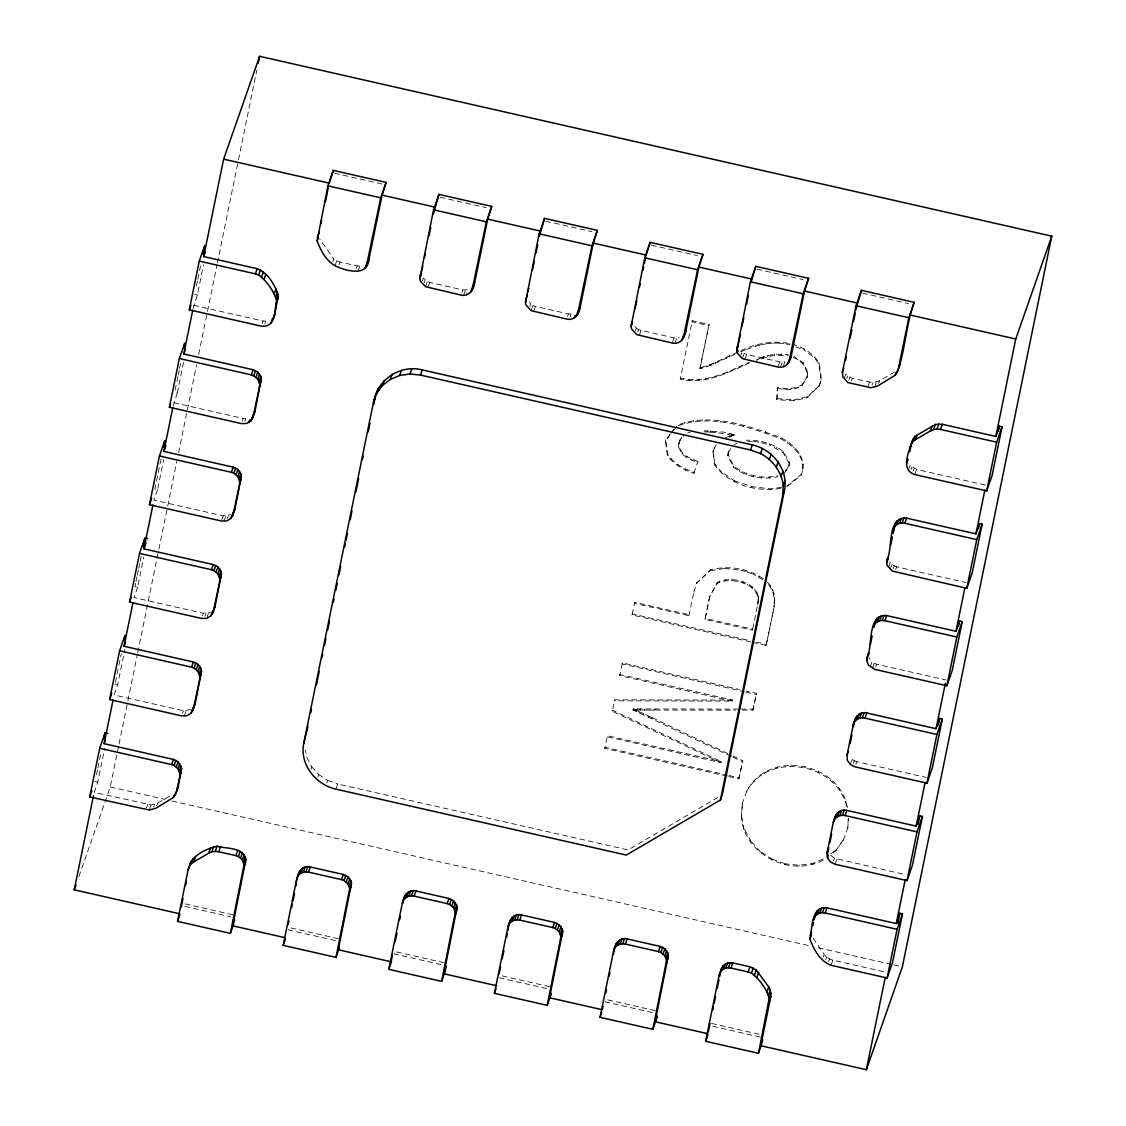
<?xml version="1.0" encoding="UTF-8"?>
<svg xmlns="http://www.w3.org/2000/svg" width="1126" height="1126" viewBox="0 0 1126 1126"><rect width="100%" height="100%" fill="white"/><g stroke="black" fill="none" stroke-linecap="round" stroke-linejoin="round"><path stroke-width="0.75" stroke-dasharray="5 3.75" d="M757.615 604.563C762.372 584.324 731.309 575.653 717.079 583.507L709.549 596.822L704.932 619.399L752.45 630.18L752.801 629.153L705.298 618.371L704.932 619.399M757.981 603.536C762.738 583.296 731.675 574.626 717.445 582.48L709.549 596.822M741.035 350.763C765.962 337.983 801.965 337.561 819.264 362.882L821.459 379.138L819.376 385.444L807.215 397.717L793.971 400.786L776.898 399.716L777.404 387.26C785.61 389.061 794.998 389.371 802.289 384.571L807.441 376.197L807.708 372.073L803.345 362.839L793.816 356.379M776.898 399.716L777.404 387.26M678.302 425.727C711.745 413.622 748.973 427.148 780.74 438.774C792.451 444.939 804.823 456.368 802.557 470.893C806.047 456.143 793.014 443.954 781.092 437.733C748.86 426.008 710.816 412.046 677.064 425.332M767.228 582.114C775.096 589.165 776.025 600.777 773.28 610.391C775.49 600.974 774.505 589.954 766.876 583.141M741.316 817.152L742.456 803.105L741.316 817.152C744.497 855.704 792.479 878.576 825.203 859.054M848.286 818.349L847.709 828.117L848.554 818.954M678.514 446.881L679.062 442.715L678.514 446.881L681.976 454.045L686.677 457.635L697.515 462.617L697.867 461.576L687.043 456.607L682.342 453.018L678.865 445.854M777.039 388.287C785.258 390.089 794.646 390.398 801.937 385.599L807.075 377.224L807.708 372.073M784.231 473.469L788.862 466.305L789.439 462.139L783.358 451.526C772.943 443.461 759.487 439.858 746.425 440.224M788.862 466.305L789.439 462.139M728.395 451.765L728.1 454.805L733.814 466.051C745.834 475.946 762.696 479.141 777.742 475.735L777.39 476.777C762.33 480.169 745.482 476.974 733.448 467.079L727.748 455.833L728.395 451.765L730.76 448.049M752.562 642.341L766.144 645.423L773.632 609.363M757.221 606.773L752.45 630.18M96.498 774.801L97.526 769.762M97.863 768.087L100.622 754.645M115.387 682.412L121.214 653.854M135.641 583.31L134.951 586.674L137.597 587.265L143.776 557.032M135.979 581.635L137.02 576.596M137.358 574.907L138.385 569.869M138.737 568.194L139.765 563.155M140.103 561.48L141.13 556.441M161.046 459.014L154.867 489.247L157.513 489.852L163.692 459.605M177.88 376.703L174.783 391.82L177.429 392.425L184.298 358.828M178.218 375.028L179.245 369.99M179.597 368.301L180.624 363.262M196.417 286.004L197.444 280.965M197.796 279.276L200.541 265.835M173.137 406.064L177.429 392.425M193.053 308.637L197.346 294.998L203.524 264.765M169.618 796.124L157.696 803.105L151.137 804.907L94.162 792.408L97.765 782.12L104.634 748.523M190.941 709.633L183.383 710.717L114.078 694.981L117.681 684.692L124.887 649.42M78.89 876.563L110.264 786.99L118.709 745.623M119.06 743.906L127.519 702.54M127.871 700.822L137.386 654.29M137.738 652.573L158.527 550.895M158.879 549.164L167.338 507.812M167.69 506.081L176.838 461.28M178.598 452.666L196.571 364.768M198.683 354.437L207.142 313.07M207.494 311.353L217.008 264.821M217.36 263.104L238.149 161.426M238.501 159.695L256.812 70.093M726.988 776.124L604.732 748.368L607.463 735.742L721.344 761.598L720.978 762.626L607.111 736.77L607.463 735.742M720.978 762.626L612.319 711.308L614.81 699.823L732.463 700.062L732.097 701.09L614.444 700.851L614.81 699.823M732.097 701.09L619.624 675.544L622.354 662.918L739.515 689.52M750.859 641.961L632.01 614.965L634.74 602.34L689.225 614.712L688.873 615.739L634.374 603.367L634.74 602.34M749.198 363.107C727.762 372.819 704.468 385.078 680.217 379.11L692.307 320.727L709.07 324.541L699.908 368.666L710.548 365.401L734.799 354.31M699.908 368.666L709.07 324.541M688.873 615.739L693.785 592.459L693.419 593.486L696.98 582.494L710.844 569.686C728.55 565.266 748.241 568.334 763.358 578.778M705.298 618.371L709.915 595.795M728.677 776.518L738.867 778.826L742.738 760.627L733.209 756.109M742.456 710.126L752.914 710.14L756.489 693.377L746.299 691.068M738.867 778.826L742.738 760.627M752.914 710.14L756.489 693.377M766.144 645.423L773.21 611.601L772.844 612.628M669.871 434.58L665.677 440.238L667.662 454.031C673.503 463.462 683.932 468.951 694.235 472.216L693.869 473.244C683.581 469.992 673.137 464.489 667.31 455.059L665.41 440.885L672.588 431.638M787.37 486.418L801.205 475.116L802.908 469.866M819.024 386.485L821.459 379.138M693.869 473.244L697.867 461.576M157.513 489.852L153.91 500.127L223.215 515.863L230.774 514.779M137.597 587.265L133.994 597.554L203.299 613.29L210.858 612.206M262.147 323.584L263.048 321.023L268.255 320.924M264.779 323.866L265.68 321.29M242.231 421.011L243.132 418.45L248.339 418.351M244.863 421.279L245.764 418.717M221.864 519.719L223.215 515.863M224.046 521.282L225.847 516.144M227.522 518.34L228.423 515.764M202.399 615.866L203.299 613.29M205.031 616.133L205.931 613.557M207.156 617.048L208.507 613.191M332.874 261.485L333.775 258.91L319.671 238.937M334.901 265.989L336.702 260.852L333.775 258.91M146.281 808.398L147.633 804.541M339.137 264.61L340.038 262.034L357.209 265.933L362.403 265.835M182.482 713.293L183.383 710.717M149.336 810.044L151.137 804.907M184.214 716.136L186.015 710.985M153.671 806.99L154.572 804.414M156.796 805.667L157.696 803.105M356.309 268.509L357.209 265.933M358.026 271.352L359.827 266.215M422.461 280.726L423.362 278.164L429.808 282.429L462.814 289.917L468.022 289.818L466.671 293.675M424.206 282.654L425.107 280.078M425.515 286.68L427.317 281.528M428.457 286.286L429.808 282.429M461.913 292.493L462.814 289.917M463.645 295.336L465.446 290.184M310.931 769.494L311.832 766.919L307.074 757.925L305.287 749.832M317.94 777.151L318.841 774.589L311.832 766.919M326.751 782.978L327.652 780.402L318.841 774.589M335.844 789.115L337.645 783.977L628.083 849.933L717.684 797.518M529.825 306.638L530.726 304.062L527.784 299.896M531.134 310.663L532.936 305.512L530.726 304.062M534.076 310.269L535.427 306.413L568.433 313.901L573.641 313.802M567.532 316.476L568.433 313.901M570.164 316.744L571.065 314.168M635.444 330.608L636.345 328.046L634.6 326.132M637.654 332.071L638.555 329.496L636.345 328.046M639.244 335.534L641.046 330.397L674.052 337.884L679.26 337.786M672.25 343.022L674.052 337.884M674.882 343.303L676.684 338.152M692.307 320.727L691.941 321.755L708.718 325.569M680.217 379.11L680.583 378.083C704.834 384.05 728.114 371.791 749.564 362.079M683.229 379.772L683.595 378.744M665.325 441.265L665.762 439.858M689.098 380.518L689.45 379.49M692.04 380.63L692.406 379.603M667.31 455.059L667.662 454.031M701.751 368.272L702.103 367.245L712.082 363.881L738.065 351.959M670.73 459.887L671.082 458.859M698.683 380.405L699.049 379.378M684.707 423.193L685.072 422.166M678.711 443.743L680.104 439.745L684.284 435.002M680.104 439.745L679.752 440.773L681.877 437.127M706.649 366.865L707.015 365.837M709.774 365.725L710.126 364.697M705.242 379.631L705.608 378.603M710.548 365.401L710.9 364.374M711.716 364.908L712.082 363.881M677.57 465.629L677.936 464.602M681.976 454.045L682.342 453.018M693.25 421.363L693.602 420.336M713.279 364.233L713.631 363.205M715.32 363.318L715.686 362.29M711.674 378.322L712.04 377.294M718.022 362.093L718.388 361.066M686.677 457.635L687.043 456.607M632.01 614.965L632.362 613.937L749.522 640.539M721.583 360.447L721.935 359.419M702.075 420.899L702.441 419.871M685.382 470.147L685.734 469.106M719.655 375.873L720.021 374.845M726.242 358.251L726.608 357.224M691.913 460.52L692.265 459.492M729.001 356.942L729.367 355.915M622.354 662.918L621.988 663.946L744.244 691.702M619.624 675.544L619.99 674.516L732.463 700.062M727.41 372.903L727.762 371.876M704.003 431.849L707.142 431.934L707.494 430.892C715.629 432.159 729.915 431.019 734.588 435.959L729.409 437.141L729.775 436.114L734.954 434.932M612.319 711.308L612.671 710.281L721.344 761.598M707.142 431.934L710.351 432.102L710.703 431.075M710.351 432.102L711.224 431.103M734.898 369.441L735.25 368.413M740.162 357.167L741.964 352.03L740.204 350.116M604.732 748.368L605.098 747.34L727.34 775.096M742.358 358.617L744.159 353.48L741.964 352.03M720.471 422.236L720.837 421.208M740.669 351.791L746.608 349.398L746.974 348.37M710.858 432.131L718.458 432.877L718.81 431.849M742.006 366.203L742.372 365.176M744.863 359.518L746.665 354.38L779.671 361.868L784.864 361.77L783.513 365.626M714.869 465.165L713.124 451.357L714.869 465.165C729.338 485.419 757.812 492.512 781.416 488.205M716.277 444.826L714.264 448.275L716.741 444.643M746.608 349.398L755.701 346.189L756.067 345.161M718.458 432.877L728.677 434.58L729.043 433.552M731.267 756.39L632.896 709.915L633.248 708.887L739.332 709.099M755.701 346.189L761.472 344.669L761.823 343.641M633.839 710.351L634.374 708.916M728.677 434.58L731.309 435.157L731.661 434.129M731.309 435.157L731.984 434.2M731.633 435.227L732.393 434.298M732.041 435.326L732.913 434.425M636.148 711.407L636.514 710.379L633.248 708.887M632.896 709.915L636.654 709.985L637.02 708.944M760.05 358.8L760.416 357.772L764.061 356.576L774.449 354.155L788.242 354.648L787.89 355.675L774.097 355.183L756.461 360.137L760.416 357.772M732.562 435.452L733.589 434.594M733.223 435.621L734.433 434.805M721.189 473.103L721.555 472.075L715.235 464.137M727.748 455.833L728.1 454.805M761.472 344.669L767.383 343.627L767.735 342.6M636.654 709.985L640.018 710.013L640.37 708.986M639.258 712.842L639.61 711.801L636.514 710.379M763.71 357.604L764.061 356.576M767.411 356.548L767.777 355.52M640.018 710.013L644.297 710.056L644.663 709.028M743.751 426.585L744.103 425.558M643.326 714.729L643.692 713.701L639.61 711.801M767.383 343.627L773.393 343.078L773.759 342.051M733.448 467.079L733.814 466.051M644.297 710.056L649.772 710.084L650.124 709.056M774.097 355.183L774.449 354.155M773.393 343.078L778.798 343.12L779.164 342.093M648.689 717.248L649.055 716.22L643.692 713.701M696.98 582.494L696.614 583.535L710.844 569.686M649.772 710.084L654.122 710.098L654.487 709.056M734.096 481.801L734.462 480.774L721.555 472.075M651.855 718.74L652.221 717.712L649.055 716.22M654.122 710.098L655.698 709.07M739.416 471.372L739.782 470.344M778.798 343.12L784.217 343.627L784.569 342.6M780.98 354.887L781.331 353.86M777.869 367.006L779.671 361.868M747.622 441.265L753.843 441.35L754.209 440.322M780.501 367.287L782.288 362.136M789.931 343.571L789.579 344.598L784.217 343.627M746.074 474.581L746.439 473.553M753.843 441.35L761.556 442.757L761.908 441.73M765.342 432.426L765.708 431.399M753.21 476.608L753.561 475.58M783.907 389.469L784.273 388.442M717.079 583.507L717.445 582.48M751.605 487.713L751.971 486.671L770.817 488.937L784.906 486.671M719.148 582.367L719.514 581.34M710.478 570.713L724.736 568.419L725.088 567.391M807.356 373.1L802.979 363.867L798.559 360.179L798.925 359.152M789.087 463.18L783.006 452.553L769.213 444.854L769.579 443.813M821.093 380.166L818.898 363.909L814.492 357.899L803.683 349.722L804.048 348.694M790.818 389.371L791.184 388.343M725.243 580.847L725.608 579.82M761.289 478.029L761.655 477.002M802.979 363.867L803.345 362.839M776.447 448.148L776.799 447.121M797.504 388.006L797.87 386.978M780.74 438.774L781.092 437.733M793.971 400.786L794.323 399.758L807.581 396.69L819.376 385.444M731.618 580.636L731.984 579.609M769.438 478.086L769.804 477.058M801.937 385.599L802.289 384.571M807.075 377.224L807.441 376.197M814.492 357.899L814.858 356.872M724.736 568.419L740.894 570.235L741.246 569.207M737.98 581.72L738.332 580.692M783.006 452.553L783.358 451.526M770.465 489.965L770.817 488.937M787.567 442.87L787.918 441.842M818.898 363.909L819.264 362.882M807.215 397.717L807.581 396.69M742.822 583.071L743.174 582.043M740.894 570.235L747.031 571.909L747.397 570.882M793.591 447.965L793.957 446.938M747.425 585.084L747.791 584.056M762.992 579.806L752.984 574.176L753.35 573.148M751.689 587.73L752.041 586.702M798.658 453.919L799.01 452.891M758.671 577.033L759.023 576.005M754.547 590.277L754.899 589.25M801.445 459.295L801.811 458.268M756.7 593.374L757.066 592.346M802.782 465.066L803.134 464.039M758.037 596.808L758.389 595.781M758.08 597.09L758.445 596.062M758.15 597.751L758.516 596.724M801.205 475.116L801.571 474.088L786.483 486.418M758.192 598.582L758.544 597.54M758.178 599.609L758.53 598.582M758.094 600.904L758.445 599.876M757.911 602.523L758.277 601.495M770.198 586.942L770.55 585.914M844.472 377.942L845.823 374.085L852.283 378.35L872.946 382.615L879.505 380.813L894.41 372.087M772.323 590.784L772.689 589.757M846.682 378.575L847.582 376.014M773.703 594.894L774.055 593.866M848.877 380.039L849.778 377.463M774.266 599.116L774.632 598.089M774.308 599.679L774.66 598.652M774.322 601.256L774.688 600.228M851.383 380.926L852.283 378.35M774.209 603.592L774.575 602.551M773.886 606.562L774.252 605.535M868.09 386.105L869.441 382.249M872.045 385.191L872.946 382.615M874.578 387.26L876.38 382.122M878.604 383.375L879.505 380.813M847.414 807.595C839.419 761.556 767.341 748.846 746.468 791.93C768.411 750 838.997 763.02 847.048 808.623M754.138 781.388L754.504 780.36M744.187 830.101L741.668 816.125M764.596 773.196L764.962 772.169M750.521 842.093L750.873 841.066L744.539 829.074M777.123 767.946L777.475 766.919M759.867 852.312L760.233 851.284L750.873 841.066M790.846 765.976L791.212 764.934M771.606 860.081L771.972 859.039L760.233 851.284M908.302 470.288L910.104 465.151L916.55 469.415L985.869 485.151M804.851 767.411L805.217 766.384M910.948 469.641L911.849 467.065M913.158 471.09L914.059 468.515M914.748 474.553L916.55 469.415M888.836 566.434L890.187 562.578L888.991 560.326M784.935 864.838L785.301 863.811L799.305 865.247L813.042 863.276L825.555 858.026M818.18 772.183L818.546 771.155M890.131 569.629L891.933 564.492L890.187 562.578M893.242 568.517L894.143 565.942L891.933 564.492M895.733 569.404L896.634 566.842L965.953 582.578M798.953 866.288L799.305 865.247M829.932 779.938L830.284 778.91M870.215 667.056L872.017 661.919L869.075 657.753M872.425 668.506L874.226 663.369L872.017 661.919M875.817 666.831L876.718 664.256L946.037 680.005M812.676 864.304L813.042 863.276M839.278 790.156L839.644 789.129M850.299 764.484L852.1 759.332L850.355 757.418M853.409 763.372L854.31 760.796L852.1 759.332M855.901 764.258L856.802 761.683L926.121 777.419M845.612 802.148L845.964 801.121M835.647 850.862L843.684 839.292L835.647 850.862L830.425 854.958L834.394 858.223L906.205 874.846M833.493 860.785L834.394 858.223M835.084 864.247L836.885 859.11M823.303 957.016L824.204 954.44L812.451 937.029M825.639 959.577L826.54 957.001L824.204 954.44M828.581 961.52L829.482 958.944L826.54 957.001M831.016 965.278L832.818 960.126L884.614 971.893M742.09 804.133L746.834 790.902M843.332 840.32L848.061 827.089M712.758 452.385L714.616 447.247M728.029 452.793L731.182 447.838M785.512 471.006L789.227 465.277M670.899 433.257L673.981 429.302M673.615 430.329L676.698 426.36M830.791 853.93L836.013 849.834M734.194 444.643L737.051 443.208M724.891 438.028L729.775 436.114M687.62 433.144L690.21 432.187M700.259 367.639L702.103 367.245M741.077 709.099L753.266 709.113M655.332 710.098L735.489 710.126M704.369 430.822L707.494 430.892M777.25 398.688L794.323 399.758M334.535 173.235L382.235 184.059M440.153 197.205L486.15 207.648M545.772 221.189L591.769 231.632M651.391 245.172L697.388 255.616M757.01 269.156L802.993 279.6M862.615 293.14L908.612 303.584M194.699 294.393L197.346 294.998M193.742 305.287L263.048 321.023M173.826 402.7L243.132 418.45M756.306 642.087L766.496 644.396M745.947 692.096L756.123 694.404M729.043 775.49L739.233 777.799M115.035 684.101L117.681 684.692M95.119 781.514L97.765 782.12M110.264 786.99L165.128 799.446M171.982 801.008L811.508 946.22M818.377 947.782L892.102 964.518M893.805 964.912L902.376 966.854M185.171 903.911L232.857 914.748M338.476 938.732L289.072 927.514L288.58 929.949L336.28 940.773M444.094 962.716L394.691 951.498L394.199 953.933L441.899 964.757M549.713 986.7L500.31 975.482L499.817 977.917L547.518 988.741M655.332 1010.684L605.929 999.466L605.436 1001.901L654.825 1013.118M711.548 1023.435L759.248 1034.273M184.664 906.346L230.661 916.789M712.744 1026.265L760.444 1037.088M761.556 442.757L769.213 444.854M734.462 480.774L751.971 486.671M744.159 353.48L746.665 354.38M638.555 329.496L641.046 330.397M532.936 305.512L535.427 306.413M336.702 260.852L340.038 262.034M894.143 565.942L896.634 566.842M874.226 663.369L876.718 664.256M854.31 760.796L856.802 761.683M771.972 859.039L785.301 863.811M829.482 958.944L832.818 960.126M327.652 780.402L337.645 783.977M795.843 346.878L803.683 349.722M747.031 571.909L752.984 574.176M652.221 717.712L731.618 755.363M732.857 757.136L742.386 761.655M793.45 357.406L798.559 360.179"/><path stroke-width="1.5" d="M107.716 733.406L105.084 732.815L99.679 748.241L89.714 796.941L149.336 810.044L155.895 808.243L173.418 797.475L176.43 791.789L181.61 768.368L178.133 761.781L173.432 759.431L104.113 743.695L113.05 700.02M175.332 794.843L178.232 786.652L181.61 768.368M123.973 640.427L125 635.388L119.595 650.814L109.63 699.528L181.582 715.855L186.789 715.756L191.096 713.237L193.362 708.972L201.526 670.941L200.991 668.52L198.049 664.354L193.348 662.004L124.029 646.268L132.967 602.593M192.532 711.266L195.15 703.834L201.526 670.941M147.548 538.552L144.916 537.961L139.511 553.387L129.546 602.1L201.498 618.441L206.705 618.343L211.012 615.809L213.278 611.545L221.442 573.528L220.907 571.093L217.965 566.927L213.264 564.576L143.945 548.841L152.883 505.166M212.448 613.839L215.066 606.407L221.442 573.528M163.453 447.247L164.832 440.533L159.428 455.96L149.462 504.673L221.414 521.014L226.622 520.916L230.929 518.396L233.195 514.132L241.358 476.101L240.823 473.666L237.882 469.5L233.181 467.163L163.861 451.413L172.799 407.739M232.364 516.412L234.982 508.98L241.358 476.101M183.721 348.145L184.748 343.106L179.344 358.532L169.379 407.246L241.33 423.587L246.538 423.489L250.845 420.969L253.111 416.704L261.274 378.674L260.739 376.239L257.798 372.073L253.097 369.736L183.777 353.986L192.715 310.326M252.28 418.985L254.912 411.553L261.274 378.674M202.947 254.082L204.665 245.679L199.26 261.105L189.295 309.819L261.246 326.16C278.164 328.046 273.449 305.456 278.249 295.04C274.66 284.709 267.946 272.703 257.178 268.706L203.693 256.573L223.624 159.146L259.627 56.3L1051.754 236.164L902.376 966.854L866.373 1069.7L760.754 1045.716L770.831 996.397L770.311 989.909L768.734 986.897L756.222 969.936L749.944 966.798L732.787 962.899L727.579 963.012L723.272 965.531L721.02 969.796L719.641 976.523M191.04 861.432L188.141 869.624L177.556 921.392L230.366 933.384L244.089 864.571L245.89 859.434C243.399 846.865 226.439 848.948 217.036 846.231C206.846 848.877 194.01 854.043 189.942 864.487M272.196 321.557L274.828 314.14L278.249 295.04M285.483 937.789L232.674 925.797L245.89 859.434M317.152 240.851L327.933 185.832L333.338 170.406L386.148 182.398L382.038 195.122L368.976 259.05C368.005 276.067 348.525 271.549 338.236 267.186C327.455 263.188 320.755 251.182 317.152 240.851L318.053 238.276M303.71 743.596C299.615 764.484 315.73 784.723 335.844 789.115L626.295 855.07L720.443 799.995L722.245 794.843L784.484 490.401C788.566 469.5 772.464 449.26 752.337 444.869L422.292 369.919C399.913 364.148 376.886 379.983 373.41 402.601L303.71 743.596L307.975 726.397M299.361 871.566L296.743 878.998L283.175 945.376L335.984 957.367L349.707 888.555L351.495 883.417L350.96 880.982L348.018 876.816L343.317 874.466L310.312 866.978C299.516 864.388 296.293 877.633 296.138 885.641M392.467 955.045L391.088 961.773L338.279 949.781L351.495 883.417M419.829 278.629L433.552 209.816L438.943 194.39L491.752 206.382L487.657 219.106L474.595 283.034C473.905 289.818 468.529 297.039 461.013 295.068L425.515 286.68L420.378 281.05L419.829 278.629L421.631 273.491M404.98 895.55L402.362 902.982L388.794 969.359L441.603 981.351L455.312 912.539L457.114 907.387L456.579 904.966L453.637 900.8L448.936 898.449L415.93 890.962C408.611 888.991 402.869 895.972 403.136 902.883M496.707 985.757L443.897 973.765L457.114 907.387M525.448 302.613L539.157 233.8L544.562 218.374L597.371 230.366L593.275 243.089L580.2 307.018C579.524 313.788 574.147 321.023 566.631 319.052L531.134 310.663L525.983 305.033L525.448 302.613L526.349 300.037M510.599 919.534L507.981 926.965L494.413 993.343L547.222 1005.335L560.931 936.522L562.733 931.371L562.198 928.95L559.256 924.784L554.555 922.433L521.549 914.945C512.485 912.595 507.784 922.673 508.065 930.245M603.015 1006.377L602.326 1009.74L549.516 997.749L562.733 931.371M631.067 326.596L644.776 257.784L650.181 242.357L702.99 254.349L698.894 267.059L685.818 331.002C685.129 337.772 679.766 345.006 672.25 343.022L636.753 334.647L631.602 329.017L631.067 326.596L632.418 322.74M616.218 943.518L613.6 950.949L600.031 1017.327L652.841 1029.319L666.55 960.506L668.351 955.355L667.817 952.934L664.875 948.768L660.174 946.417L627.168 938.929C618.104 936.579 613.403 946.642 613.684 954.215M707.944 1033.724L655.135 1021.732L668.351 955.355M736.685 350.58L750.395 281.767L755.799 266.341L808.609 278.333L804.513 291.043L791.437 354.986C790.748 361.756 785.385 368.99 777.869 367.006L742.358 358.617L737.22 353.001L736.685 350.58L738.037 346.724M720.443 799.995L782.683 495.539L783.26 485.77L785.061 480.633M721.836 967.501L719.218 974.933L705.65 1041.297L758.46 1053.289L769.227 998.283L771.028 993.132M842.445 372.115L842.839 376.985L847.977 382.601L871.144 387.752L877.703 385.951L895.226 375.183L898.238 369.497L908.823 317.743L914.228 302.317L861.418 290.325L856.013 305.751L842.445 372.115L843.796 368.258M809.932 938.943C812.296 928.866 810.987 905.726 826.934 907.823L896.24 923.559L899.843 913.285L902.489 913.876L892.524 962.589L887.119 978.015L831.016 965.278C820.235 961.294 813.521 949.274 809.932 938.943L811.283 935.087M835.9 814.999L833.282 822.43L827.061 852.875L827.441 857.745L830.383 861.911L835.084 864.247L907.035 880.588L912.44 865.162L922.405 816.449L919.759 815.857L916.156 826.132L846.851 810.396C840.376 808.665 834.324 814.197 834.394 820.671M855.816 717.572L853.198 725.003L846.977 755.447L847.357 760.317L850.299 764.484L855 766.834L926.951 783.161L932.356 767.735L942.321 719.021L939.675 718.43L936.072 728.719L866.767 712.969C858.561 710.802 853.283 719.345 853.607 726.622M866.738 660.469L866.893 658.02C873.227 646.788 866.373 614.303 886.683 615.556L955.988 631.292L959.591 621.003L962.237 621.608L952.272 670.322L946.867 685.748L874.916 669.407L868.47 665.142L866.738 660.469L867.639 657.894M868.54 655.318L868.695 652.883L866.893 658.02M886.655 563.042L886.809 560.593C893.143 549.361 886.289 516.89 906.599 518.129L975.904 533.865L979.507 523.576L982.153 524.181L972.188 572.895L966.784 588.321L892.341 571.093L887.204 565.463L886.655 563.042L888.006 559.186M912.848 439.14C910.019 449.612 899.252 469.443 914.748 474.553L986.7 490.894L992.105 475.468L1002.07 426.754L999.424 426.149L995.82 436.438L942.349 424.291L935.424 424.432L914.776 436.508L911.764 442.194L909.822 451.695M103.705 739.529L105.084 732.815M143.199 546.363L144.564 539.635M179.864 913.805L74.246 889.836L93.458 795.829M258.22 63.197L259.627 56.3M181.258 907.007L182.989 898.506M185.776 884.895L186.466 881.489M320.882 223.947L321.586 220.541M325.414 201.835L328.187 188.225M333.338 170.406L329.749 181.652M386.148 182.398L380.743 197.824L366.344 266.482M310.79 712.617L311.494 709.169M316.42 685.058L319.235 671.279M322.05 657.514L322.754 654.065M324.513 645.451L325.921 638.569M327.68 629.955L329.454 621.341M333.324 602.396L334.028 598.948M335.787 590.348L337.195 583.451M338.954 574.837L340.714 566.237M344.584 547.292L345.288 543.844M345.992 540.396L347.399 533.513M350.214 519.733L351.974 511.12M355.844 492.175L358.673 478.409M362.544 459.464L363.248 456.016M368.174 431.905L369.933 423.292M373.804 404.347L375.211 397.464M288.228 924.333L288.918 920.969M291.662 907.514L292.352 904.15M293.041 900.786L294.421 894.044M422.123 269.367L422.813 265.989M424.53 257.587L425.22 254.223M429.006 235.714L430.723 227.297M433.468 213.841L438.943 194.39M491.752 206.382L486.362 221.808L471.963 290.466M395.226 941.589L396.943 933.173M399.688 919.717L400.377 916.353M528.08 291.662L528.77 288.298M532.556 269.79L534.273 261.373M535.99 252.97L537.721 244.553M539.438 236.136L544.562 218.374M597.371 230.366L591.966 245.792L577.582 314.45M499.114 973.976L500.493 967.248M502.21 958.845L503.927 950.428M506.686 936.973L507.376 933.609M635.078 308.918L636.795 300.501M639.554 287.046L640.23 283.682M642.988 270.212L643.678 266.848M644.368 263.484L645.733 256.756M650.181 242.357L646.085 255.081L593.275 243.089M702.99 254.349L697.585 269.776L683.2 338.433M605.76 992.921L606.45 989.557M609.208 976.087L609.898 972.723M738.628 342.994L740.345 334.577M742.062 326.174L743.793 317.757M746.538 304.301L748.255 295.885M751.014 282.429L755.799 266.341M808.609 278.333L803.204 293.759L788.819 362.417M708.282 1032.049L710.013 1023.633M712.758 1010.177L713.448 1006.813M714.137 1003.435L715.517 996.707M717.234 988.304L718.951 979.887M845.626 360.25L846.316 356.886M850.088 338.377L851.819 329.96M853.536 321.543L855.253 313.141M855.943 309.777L861.418 290.325M897.14 372.551C905.515 349.876 905.768 324.964 914.228 302.317M812.902 925.797L813.549 922.63M814.197 919.463L815.984 912.426M829.89 842.656L831.621 834.197M850.158 743.54L851.889 735.081M870.412 644.424L872.143 635.965M873.875 627.506L875.732 620.144M890.68 545.308L892.411 536.849M893.101 533.471L895.649 522.717M866.373 1069.7L885.233 977.396M896.24 923.559L905.177 879.885M916.156 826.132L925.093 782.471M936.072 728.719L945.347 683.355M955.988 631.292L964.926 587.617M975.904 533.865L984.842 490.19M995.82 436.438L1015.736 339.01L1051.754 236.164M897.788 923.362L899.843 913.285M918.042 824.246L919.759 815.857M938.31 725.144L939.675 718.43M958.564 626.042L959.591 621.003M978.48 528.615L979.507 523.576M998.396 431.188L999.424 426.149M887.119 978.015L897.084 929.302L902.489 913.876M907.035 880.588L917 831.875L922.405 816.449M926.951 783.161L936.916 734.462L942.321 719.021M946.867 685.748L956.833 637.034L962.237 621.608M966.784 588.321L976.749 539.607L982.153 524.181M986.7 490.894L996.665 442.18L1002.07 426.754M203.693 256.573L205.242 252.154M189.295 309.819L190.927 305.188M183.777 353.986L185.326 349.581M169.379 407.246L170.462 404.164M163.861 451.413L165.93 445.544M149.462 504.673L151.63 498.508M143.945 548.841L146.014 542.971M129.546 602.1L131.179 597.47M124.029 646.268L125.577 641.862M199.26 261.105L255.377 273.857L257.178 268.706M109.63 699.528L111.798 693.349M276.447 300.192C273.576 290.48 266.792 281.12 258.699 275.04L260.5 269.902M261.64 276.982L263.442 271.845M263.977 279.544L265.778 274.392M104.113 743.695L105.154 740.753M89.714 796.941L91.882 790.776M274.153 293.956L275.954 288.805M275.729 296.954L277.531 291.803M179.344 358.532L251.295 374.874L253.097 369.736M276.264 303.443L278.066 298.306M270.761 323.542L272.562 318.405M259.473 383.811L257.755 379.138L253.786 375.76L255.588 370.623M74.246 889.836L75.991 884.853M255.996 377.224L257.798 372.073M257.755 379.138L259.543 374.001M258.938 381.39L260.739 376.239M259.332 386.26L261.133 381.109M159.428 455.96L231.379 472.301L233.181 467.163M248.888 422.503L249.789 419.928M250.845 420.969L252.196 417.113M239.556 481.238L237.825 476.565L233.87 473.187L235.672 468.05M317.349 237.586L319.151 232.449M236.08 474.651L237.882 469.5M237.825 476.565L239.627 471.428M239.022 478.817L240.823 473.666M239.416 483.687L241.217 478.536M139.511 553.387L211.463 569.728L213.264 564.576M230.929 518.396L232.28 514.54M219.64 578.665L217.909 573.993L213.954 570.615L215.756 565.477M216.164 572.064L217.965 566.927M217.909 573.993L219.711 568.841M219.106 576.231L220.907 571.093M219.5 581.1L221.301 575.963M119.595 650.814L191.547 667.155L193.348 662.004M211.012 615.809L212.814 610.672M199.724 676.093L197.993 671.42L194.038 668.042L195.84 662.904M196.248 669.491L198.049 664.354M197.993 671.42L199.795 666.268M199.189 673.658L200.991 668.52M199.584 678.528L201.385 673.39M99.679 748.241L171.631 764.568L173.432 759.431M191.096 713.237L192.447 709.38M179.808 773.52L178.077 768.833L174.122 765.469L175.923 760.317M176.332 766.919L178.133 761.781M178.077 768.833L179.879 763.695M179.273 771.085L181.075 765.947M179.667 775.955L181.469 770.817M173.418 797.475L174.319 794.9M364.908 268.467L366.26 264.61M188.141 869.624L192.954 858.8M191.153 863.938L193.771 861.897L195.572 856.759M177.556 921.392L179.724 915.213M193.771 861.897L208.676 853.184L210.478 848.033M208.676 853.184L211.801 851.861L213.602 846.724M211.801 851.861L215.235 851.369L217.036 846.231M373.41 402.601L378.491 388.315M419.984 276.18L421.786 271.042M215.235 851.369L218.74 851.735L220.541 846.583M376.689 393.453L382.46 385.542L384.248 380.405M382.46 385.542L390.3 379.406L392.101 374.268M390.3 379.406L399.688 375.465L401.489 370.313M218.74 851.735L235.897 855.633L237.699 850.482M244.089 864.571L242.357 859.898L238.402 856.52L240.204 851.383M399.688 375.465L409.977 373.987L411.778 368.835M240.598 857.97L242.4 852.832M242.357 859.898L244.159 854.747M243.54 862.136L245.341 856.999M243.934 867.006L245.735 861.869M409.977 373.987L420.491 375.057L422.292 369.919M232.674 925.797L234.729 919.928M230.366 933.384L233.617 924.122M470.527 292.436L471.878 288.58M296.743 878.998L300.811 869.596M299.009 874.733L300.966 873.199L302.767 868.062M300.966 873.199L303.316 872.214L305.118 867.076M303.316 872.214L305.892 871.848L307.694 866.71M305.892 871.848L308.51 872.115L310.312 866.978M283.175 945.376L285.342 939.197M525.589 300.163L527.39 295.026M308.51 872.115L341.516 879.617L343.317 874.466M349.707 888.555L347.976 883.882L344.021 880.504L345.823 875.366M346.217 881.954L348.018 876.816M347.976 883.882L349.778 878.73M349.159 886.12L350.96 880.982M349.553 890.99L351.354 885.852M338.279 949.781L339.32 946.853M335.984 957.367L339.222 948.106M574.19 317.954L575.09 315.393M576.146 316.42L577.497 312.564M402.362 902.982L406.43 893.58M404.628 898.717L406.585 897.183L408.386 892.045M406.585 897.183L408.935 896.197L410.737 891.06M408.935 896.197L411.511 895.832L413.312 890.68M411.511 895.832L414.129 896.099L415.93 890.962M388.794 969.359L391.496 961.646M631.207 324.147L632.108 321.586M414.129 896.099L447.135 903.601L448.936 898.449M455.312 912.539L453.595 907.866L449.64 904.488L451.442 899.35M451.836 905.937L453.637 900.8M453.595 907.866L455.397 902.714M454.777 910.104L456.579 904.966M455.171 914.974L456.973 909.836M444.418 972.301L446.473 966.418M441.603 981.351L445.389 970.542M681.765 340.404L683.566 335.266M507.981 926.965L512.034 917.563M510.233 922.701L512.203 921.167L514.005 916.029M512.203 921.167L514.554 920.181L516.341 915.044M514.554 920.181L517.115 919.815L518.917 914.664M517.115 919.815L519.748 920.083L521.549 914.945M494.413 993.343L496.031 988.712M736.826 348.131L738.177 344.274M737.22 353.001L738.121 350.425M519.748 920.083L552.753 927.571L554.555 922.433M560.931 936.522L559.214 931.835L555.259 928.471L557.046 923.334M557.454 929.921L559.256 924.784M559.214 931.835L561.015 926.698M560.396 934.087L562.198 928.95M560.79 938.957L562.592 933.82M549.516 997.749L551.064 993.343M547.222 1005.335L551.008 994.525M420.491 375.057L750.535 450.006L752.337 444.869M787.384 364.388L791.437 354.986M783.26 485.77C781.838 471.935 772.746 459.929 760.543 453.581L762.33 448.444M769.34 459.394L771.141 454.257M776.363 467.065L778.165 461.927M613.6 950.949L617.653 941.547M781.106 476.059L782.908 470.921M615.852 946.684L617.822 945.15L619.624 940.013M617.822 945.15L620.159 944.165L621.96 939.028M620.159 944.165L622.734 943.799L624.536 938.648M622.734 943.799L625.366 944.067L627.168 938.929M600.031 1017.327L601.65 1012.696M782.683 495.539L784.484 490.401M625.366 944.067L658.372 951.554L660.174 946.417M666.55 960.506L664.819 955.819L660.863 952.455L662.665 947.304M663.073 953.905L664.875 948.768M664.819 955.819L666.62 950.682M666.015 958.071L667.817 952.934M666.409 962.941L668.211 957.804M655.135 1021.732L657.19 1015.863M652.841 1029.319L657.162 1016.975M895.226 375.183L896.127 372.607M719.218 974.933L723.272 965.531M721.47 970.668L723.427 969.134L725.228 963.997M723.427 969.134L725.777 968.149L727.579 963.012M725.777 968.149L728.353 967.783L730.155 962.631M909.963 447.332L914.776 436.508M906.726 463.166L908.077 459.309M912.975 441.645L915.579 439.604L917.38 434.467M728.353 967.783L730.985 968.05L732.787 962.899M705.65 1041.297L707.804 1035.132M893.031 530.149L897.084 520.747M895.283 525.884L897.253 524.35L899.055 519.213M915.579 439.604L930.484 430.892L932.286 425.741M897.253 524.35L899.59 523.365L901.391 518.227M886.809 560.593L887.71 558.032M930.484 430.892L933.623 429.569L935.424 424.432M899.59 523.365L902.165 522.999L903.967 517.847M933.623 429.569L937.043 429.076L938.845 423.939M902.165 522.999L904.797 523.266L906.599 518.129M730.985 968.05L748.143 971.949L749.944 966.798M937.043 429.076L940.548 429.442L942.349 424.291M769.227 998.283C766.356 988.572 759.571 979.212 751.478 973.131L753.28 967.994M873.114 627.576L877.168 618.174M875.366 623.311L877.337 621.777L879.139 616.64M754.42 975.074L756.222 969.936M877.337 621.777L879.673 620.792L881.475 615.655M756.756 977.635L758.558 972.484M879.673 620.792L882.249 620.426L884.051 615.275M882.249 620.426L884.881 620.693L886.683 615.556M853.198 725.003L857.252 715.587M855.45 720.739L857.421 719.204L859.222 714.053M857.421 719.204L859.757 718.219L861.559 713.068M846.977 755.447L848.328 751.591M859.757 718.219L862.333 717.839L864.135 712.702M766.933 992.048L768.734 986.897M862.333 717.839L864.965 718.121L866.767 712.969M768.509 995.046L770.311 989.909M769.03 1001.535L770.831 996.397M833.282 822.43L837.336 813.014M835.534 818.166L837.505 816.632L839.306 811.48M837.505 816.632L839.841 815.646L841.643 810.495M827.061 852.875L828.849 847.723M827.357 854.029L828.257 851.453M760.754 1045.716L762.809 1039.847M758.46 1053.289L761.697 1044.041M827.441 857.745L828.342 855.169M839.841 815.646L842.417 815.266L844.218 810.129M842.417 815.266L845.049 815.548L846.851 810.396M813.366 919.858L817.42 910.441M810.129 935.692L811.48 931.835M815.618 915.593L817.589 914.059L819.39 908.907M817.589 914.059L819.925 913.059L821.727 907.922M819.925 913.059L822.501 912.693L824.302 907.556M822.501 912.693L825.133 912.961L826.934 907.823M273.998 316.42L274.828 314.14M254.912 411.553L252.646 415.818M234.982 508.98L232.73 513.245M214.25 608.702L215.066 606.407M195.15 703.834L192.898 708.099M177.134 789.692L178.232 786.652M368.976 259.05L366.71 263.315M474.595 283.034L472.329 287.299M580.2 307.018L577.948 311.283M685.002 333.282L685.818 331.002M898.942 367.4L900.04 364.36M223.624 159.146L329.228 183.13M382.038 195.122L434.847 207.114M487.657 219.106L540.466 231.097M698.894 267.059L751.704 279.051M804.513 291.043L857.322 303.035M910.118 315.027L1015.736 339.01M327.933 185.832L380.743 197.824M433.552 209.816L486.362 221.808M539.157 233.8L591.966 245.792M644.776 257.784L697.585 269.776M750.395 281.767L803.204 293.759M856.013 305.751L908.823 317.743M940.548 429.442L996.665 442.18M904.797 523.266L976.749 539.607M884.881 620.693L956.833 637.034M864.965 718.121L936.916 734.462M845.049 815.548L917 831.875M825.133 912.961L897.084 929.302M750.535 450.006L760.543 453.581M255.377 273.857L258.699 275.04M251.295 374.874L253.786 375.76M231.379 472.301L233.87 473.187M211.463 569.728L213.954 570.615M191.547 667.155L194.038 668.042M171.631 764.568L174.122 765.469M748.143 971.949L751.478 973.131M658.372 951.554L660.863 952.455M552.753 927.571L555.259 928.471M447.135 903.601L449.64 904.488M341.516 879.617L344.021 880.504M235.897 855.633L238.402 856.52"/></g></svg>
